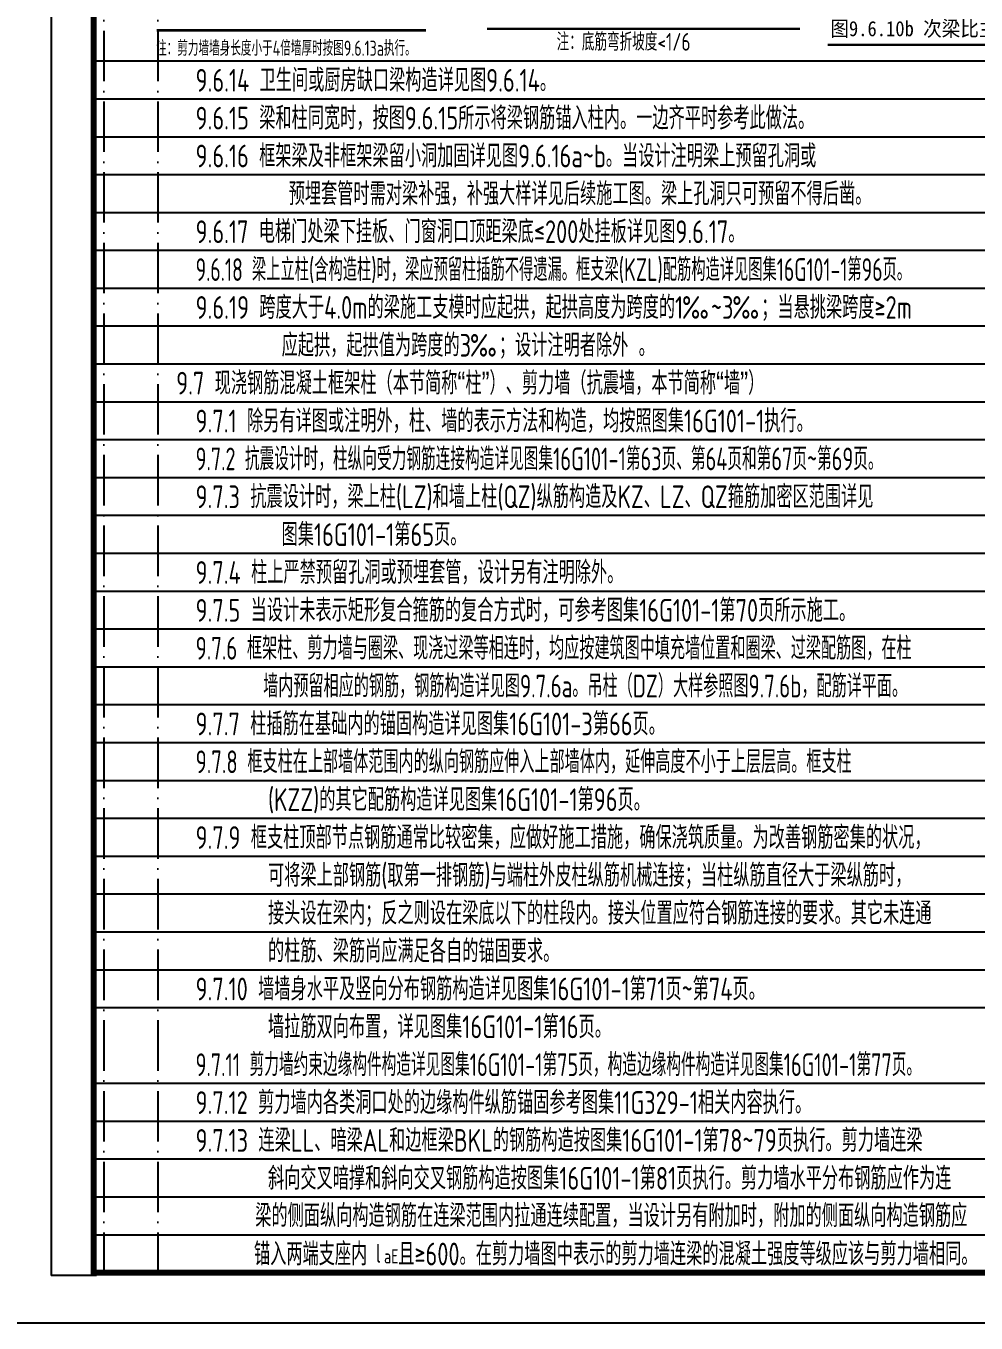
# Model space of a CAD drawing. Extents: x -1058961 to 23600, y -449123 to 2751847.
# Drawn here: x -654302 to -635480, y -12320 to 13374 of the extents above; entities that cross this region are included whole.
import ezdxf

# ---------------------------------------------------------------- set-up
doc = ezdxf.new("R2010")
doc.units = 0
doc.header["$LTSCALE"] = 1000
doc.linetypes.add('D1', pattern=[14, 10, -2, 0, -2])
doc.layers.get('DEFPOINTS').update_dxf_attribs({"linetype": 'CONTINUOUS'})
doc.layers.add('C-SHET-TTLB', color=11, linetype='CONTINUOUS')
doc.layers.add('S-DETL-TEXT', color=7, linetype='CONTINUOUS')
doc.layers.add('S-1-TEXT', color=7, linetype='CONTINUOUS', lineweight=18)
doc.styles.add('TS', font='tssdeng.shx', dxfattribs={"width": 0.7, "bigfont": 'tssdchn.shx'})
doc.styles.add('TSSD_Label', font='Tssdeng.shx', dxfattribs={"width": 0.7, "bigfont": 'hztxt.shx'})
doc.styles.add('华文行楷', font='tssdeng.shx', dxfattribs={"width": 0.75, "height": 350, "bigfont": 'hztxt.shx'})
doc.styles.add('黑体', font='simhei.ttf')

msp = doc.modelspace()

# ---------------------------------------------------------------- linework, layer by layer
at = {"layer": 'C-SHET-TTLB'}
for p in [(-653802.31, 46140.13), (-652902.31, -11379.87)]:
    msp.add_line(p, (-653802.31, -11379.87), dxfattribs=at)
msp.add_lwpolyline([(-549702.31, 47080.13), (-549702.31, -12319.87), (-654802.31, -12319.87), (-654802.31, 47080.13)], close=True, dxfattribs=at)
at = {"layer": 'C-SHET-TTLB', "const_width": 120}
msp.add_lwpolyline([(-652962.31, 46080.13), (-550702.31, 46080.13), (-550702.31, -11319.87), (-652962.31, -11319.87)], close=True, dxfattribs=at)
at = {"layer": 'DEFPOINTS', "color": 252, "linetype": 'D1', "ltscale": 0.1}
for p, q in [((-652762.31, 42680.13), (-652762.31, -11319.87)), ((-651690.31, 42680.13), (-651690.31, -11319.87))]:
    msp.add_line(p, q, dxfattribs=at)
at = {"layer": 'DEFPOINTS', "color": 252}
for p, q in [((-652962.31, 12680.13), (-579402.31, 12680.13)), ((-652962.31, 11930.13), (-579402.31, 11930.13)), ((-652962.31, 11180.13), (-579402.31, 11180.13)), ((-652962.31, 10430.13), (-579402.31, 10430.13)), ((-652962.31, 9680.13), (-579402.31, 9680.13)), ((-652962.31, 8930.13), (-579402.31, 8930.13)), ((-652962.31, 8180.13), (-579402.31, 8180.13)), ((-652962.31, 7430.13), (-579402.31, 7430.13)), ((-652962.31, 6680.13), (-579402.31, 6680.13)), ((-652962.31, 5930.13), (-579402.31, 5930.13)), ((-652962.31, 5180.13), (-579402.31, 5180.13)), ((-652962.31, 4430.13), (-579402.31, 4430.13)), ((-652962.31, 3680.13), (-579402.31, 3680.13)), ((-652962.31, 2930.13), (-579402.31, 2930.13)), ((-652962.31, 2180.13), (-579402.31, 2180.13)), ((-652962.31, 1430.13), (-579402.31, 1430.13)), ((-652962.31, 680.13), (-579402.31, 680.13)), ((-652962.31, -69.87), (-579402.31, -69.87)), ((-652962.31, -819.87), (-579402.31, -819.87)), ((-652962.31, -1569.87), (-579402.31, -1569.87)), ((-652962.31, -2319.87), (-579402.31, -2319.87)), ((-652962.31, -3069.87), (-579402.31, -3069.87)), ((-652962.31, -3819.87), (-579402.31, -3819.87)), ((-652962.31, -4569.87), (-579402.31, -4569.87)), ((-652962.31, -5319.87), (-579402.31, -5319.87)), ((-652962.31, -6069.87), (-579402.31, -6069.87)), ((-652962.31, -7569.87), (-579402.31, -7569.87)), ((-652962.31, -8319.87), (-579402.31, -8319.87)), ((-652962.31, -9069.87), (-579402.31, -9069.87)), ((-652962.31, -9819.87), (-579402.31, -9819.87)), ((-652962.31, -10569.87), (-579402.31, -10569.87))]:
    msp.add_line(p, q, dxfattribs=at)
at = {"layer": 'S-DETL-TEXT', "const_width": 50}
for points in [[(-651711.68, 13286.3), (-646374.82, 13286.3)], [(-645170.83, 13317.31), (-638969.99, 13317.31)], [(-638419.45, 12999.21), (-632824.49, 12999.21)]]:
    msp.add_lwpolyline(points, dxfattribs=at)

# ---------------------------------------------------------------- texts
at = {"layer": 'S-1-TEXT'}
for s, height, style, width, p in [('9.6.14 卫生间或厨房缺口梁构造详见图9.6.14。', 450, 'TS', 0.75, (-650941.26, 12072.56)), ('9.6.15 梁和柱同宽时，按图9.6.15所示将梁钢筋锚入柱内。一边齐平时参考此做法。', 450, 'TS', 0.75, (-650941.26, 11322.56)), ('9.6.16 框架梁及非框架梁留小洞加固详见图9.6.16a~b。当设计注明梁上预留孔洞或', 450, 'TS', 0.75, (-650941.26, 10572.56)), ('         预埋套管时需对梁补强，补强大样详见后续施工图。梁上孔洞只可预留不得后凿。', 450, 'TS', 0.75, (-650941.26, 9822.56)), ('9.6.17 电梯门处梁下挂板、门窗洞口顶距梁底≤200处挂板详见图9.6.17。 ', 450, 'TS', 0.75, (-650941.26, 9072.56)), ('9.6.18 梁上立柱(含构造柱)时，梁应预留柱插筋不得遗漏。框支梁(KZL)配筋构造详见图集16G101-1第96页。', 450, 'TS', 0.66, (-650941.26, 8322.56)), ('9.6.19 跨度大于4.0m的梁施工支模时应起拱，起拱高度为跨度的1‰~3‰；当悬挑梁跨度≥2m', 450, 'TS', 0.75, (-650941.26, 7572.56)), ('        应起拱，起拱值为跨度的3‰；设计注明者除外 。', 450, 'TS', 0.75, (-650876.11, 6822.56)), ('9.7 现浇钢筋混凝土框架柱（本节简称“柱”）、剪力墙（抗震墙，本节简称“墙”）', 450, 'TS', 0.75, (-651325.5, 6072.56)), ('9.7.1 除另有详图或注明外，柱、墙的表示方法和构造，均按照图集16G101-1执行。', 450, 'TS', 0.75, (-650941.26, 5322.56)), ('9.7.2 抗震设计时，柱纵向受力钢筋连接构造详见图集16G101-1第63页、第64页和第67页~第69页。', 450, 'TS', 0.68, (-650941.26, 4572.56)), ('9.7.3 抗震设计时，梁上柱(LZ)和墙上柱(QZ)纵筋构造及KZ、LZ、QZ箍筋加密区范围详见', 450, 'TS', 0.75, (-650941.26, 3822.56)), ('        图集16G101-1第65页。', 450, 'TS', 0.75, (-650876.11, 3072.56)), ('9.7.4 柱上严禁预留孔洞或预埋套管，设计另有注明除外。', 450, 'TS', 0.75, (-650941.26, 2322.56)), ('9.7.5 当设计未表示矩形复合箍筋的复合方式时，可参考图集16G101-1第70页所示施工。', 450, 'TS', 0.75, (-650941.26, 1572.56)), ('9.7.6 框架柱、剪力墙与圈梁、现浇过梁等相连时，均应按建筑图中填充墙位置和圈梁、过梁配筋图，在柱', 450, 'TS', 0.7, (-650941.26, 822.56)), ('       墙内预留相应的钢筋，钢筋构造详见图9.7.6a。吊柱（DZ）大样参照图9.7.6b，配筋详平面。', 450, 'TS', 0.7, (-650941.26, 72.56)), ('9.7.7 柱插筋在基础内的锚固构造详见图集16G101-3第66页。', 450, 'TS', 0.75, (-650941.26, -677.44)), ('9.7.8 框支柱在上部墙体范围内的纵向钢筋应伸入上部墙体内，延伸高度不小于上层层高。框支柱', 450, 'TS', 0.7, (-650941.26, -1427.44)), ('       (KZZ)的其它配筋构造详见图集16G101-1第96页。', 450, 'TS', 0.75, (-650941.26, -2177.44)), ('9.7.9 框支柱顶部节点钢筋通常比较密集，应做好施工措施，确保浇筑质量。为改善钢筋密集的状况，', 450, 'TS', 0.75, (-650941.26, -2927.44)), ('       可将梁上部钢筋(取第一排钢筋)与端柱外皮柱纵筋机械连接；当柱纵筋直径大于梁纵筋时，', 450, 'TS', 0.75, (-650941.26, -3677.44)), ('       接头设在梁内；反之则设在梁底以下的柱段内。接头位置应符合钢筋连接的要求。其它未连通', 450, 'TS', 0.75, (-650941.26, -4427.44)), ('       的柱筋、梁筋尚应满足各自的锚固要求。', 450, 'TS', 0.75, (-650941.26, -5177.44)), ('9.7.10 墙墙身水平及竖向分布钢筋构造详见图集16G101-1第71页~第74页。', 450, 'TS', 0.75, (-650941.26, -5927.44)), ('       墙拉筋双向布置，详见图集16G101-1第16页。', 450, 'TS', 0.75, (-650941.26, -6677.44)), ('9.7.11 剪力墙约束边缘构件构造详见图集16G101-1第75页，构造边缘构件构造详见图集16G101-1第77页。', 450, 'TS', 0.68, (-650941.26, -7427.44)), ('9.7.12 剪力墙内各类洞口处的边缘构件纵筋锚固参考图集11G329-1相关内容执行。', 450, 'TS', 0.75, (-650941.26, -8177.44)), ('9.7.13 连梁LL、暗梁AL和边框梁BKL的钢筋构造按图集16G101-1第78~79页执行。剪力墙连梁', 450, 'TS', 0.75, (-650941.26, -8927.44)), ('       斜向交叉暗撑和斜向交叉钢筋构造按图集16G101-1第81页执行。剪力墙水平分布钢筋应作为连', 450, 'TS', 0.75, (-650941.26, -9677.44)), ('梁的侧面纵向构造钢筋在连梁范围内拉通连续配置，当设计另有附加时，附加的侧面纵向构造钢筋应', 450, 'TS', 0.75, (-649759.77, -10418.83)), ('锚入两端支座内   且≥600。在剪力墙图中表示的剪力墙连梁的混凝土强度等级应该与剪力墙相同。', 450, 'TS', 0.75, (-649785.26, -11177.44)), ('l', 375, '华文行楷', 0.75, (-647370.88, -11127.4)), ('aE', 281.25, 'TS', 0.75, (-647208.73, -11139.21))]:
    msp.add_text(s, height=height, dxfattribs=dict(at, style=style, width=width)).set_placement(p)
at = {"layer": 'S-DETL-TEXT'}
for s, height, style, width, p in [('图9.6.10b 次梁比主梁低时做法', 300, '黑体', 0.9, (-638366.47, 13170.38)), ('注：剪力墙墙身长度小于4倍墙厚时按图9.6.13a执行。', 300, 'TSSD_Label', 0.7, (-651724.64, 12782.53)), ('注：底筋弯折坡度<1/6', 350, 'TS', 0.75, (-643788.55, 12883.41))]:
    msp.add_text(s, height=height, dxfattribs=dict(at, style=style, width=width)).set_placement(p)

doc.saveas('drawing.dxf')
